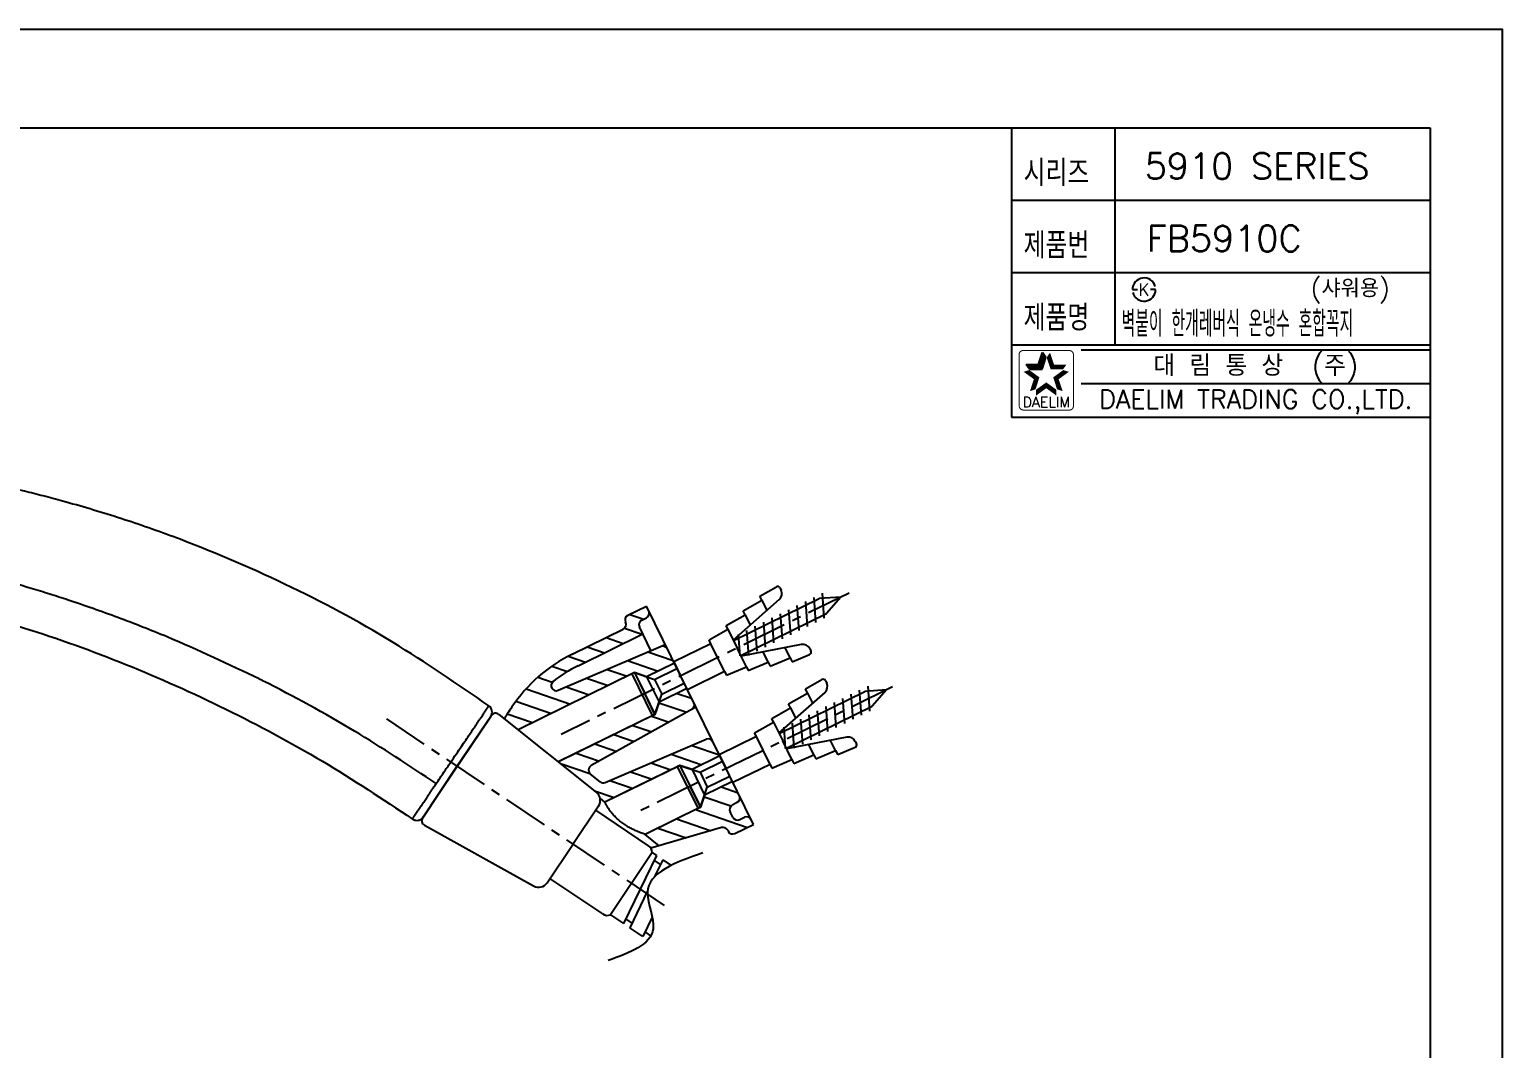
# Model space of a CAD drawing. Extents: x 15674 to 16268, y -53752 to -53332.
# Drawn here: x 15983.2 to 16268.2, y -53528.7 to -53331.6 of the extents above; entities that cross this region are included whole.
import ezdxf
from ezdxf.enums import TextEntityAlignment as Align

# ---------------------------------------------------------------- set-up
doc = ezdxf.new("R2010")
doc.units = 0
doc.header["$LTSCALE"] = 7
doc.header["$MEASUREMENT"] = 0
doc.linetypes.add('CENTER', pattern=[2, 1.25, -0.25, 0.25, -0.25])
doc.layers.get('0').update_dxf_attribs({"color": 2, "linetype": 'CONTINUOUS'})
for name, color, linetype in [('CL', 1, 'CENTER'), ('D', 2, 'CONTINUOUS'), ('DIM', 2, 'CONTINUOUS'), ('DWG', 7, 'CONTINUOUS'), ('HT', 3, 'CONTINUOUS'), ('TXT', 4, 'CONTINUOUS')]:
    doc.layers.add(name, color=color, linetype=linetype)
doc.styles.add('GHS', font='ROMANS', dxfattribs={"bigfont": 'GHS'})
doc.styles.add('HAN', font='TXT.shx', dxfattribs={"bigfont": 'GHS.shx'})
doc.styles.add('ROMANS', font='romans')

# ---------------------------------------------------------------- blocks, each defined once
blk = doc.blocks.new('S')
at = {"layer": 'DWG', "color": 2}
for p, q in [((5592.17, 3275.28), (5596.35, 3275.51)), ((5592.17, 3274.41), (5592.17, 3275.28)), ((5596.35, 3276.4), (5600.01, 3276.61)), ((5596.35, 3275.51), (5596.35, 3276.4)), ((5596.35, 3275.51), (5596.35, 3273.32)), ((5600.54, 3276.11), (5600.54, 3275.6)), ((5568.04, 3273.82), (5567.54, 3273.82)), ((5567.54, 3264.82), (5567.54, 3273.82)), ((5568.04, 3273.82), (5568.04, 3269.32)), ((5568.04, 3273.82), (5570.94, 3270.92)), ((5583.79, 3272.32), (5575.79, 3272.32)), ((5575.79, 3272.32), (5575.79, 3269.32)), ((5583.79, 3273.12), (5587.98, 3273.36)), ((5583.79, 3272.32), (5583.79, 3273.12)), ((5583.79, 3266.32), (5583.79, 3272.32)), ((5587.98, 3274.17), (5592.17, 3274.41)), ((5587.98, 3273.36), (5587.98, 3274.17)), ((5599.43, 3274.15), (5587.98, 3271.06)), ((5587.98, 3273.36), (5587.98, 3269.32)), ((5592.17, 3274.41), (5592.17, 3272.19)), ((5568.04, 3264.82), (5568.04, 3269.32)), ((5570.94, 3270.92), (5575.79, 3270.92)), ((5570.94, 3270.92), (5570.94, 3267.72)), ((5575.79, 3266.32), (5575.79, 3269.32)), ((5587.82, 3267.72), (5589.37, 3271.57)), ((5587.98, 3270.92), (5606.46, 3270.92)), ((5587.98, 3265.28), (5587.98, 3269.32)), ((5589.37, 3267.07), (5591.18, 3271.57)), ((5591.18, 3267.07), (5592.99, 3271.57)), ((5592.99, 3267.07), (5594.8, 3271.57)), ((5594.8, 3267.07), (5596.61, 3271.57)), ((5596.61, 3267.07), (5598.42, 3271.57)), ((5598.42, 3267.07), (5600.23, 3271.57)), ((5600.23, 3267.07), (5602.04, 3271.57)), ((5602.04, 3267.07), (5603.85, 3271.57)), ((5603.85, 3267.07), (5605.66, 3271.57)), ((5605.66, 3267.07), (5607.47, 3271.57)), ((5610.33, 3269.33), (5606.46, 3270.92)), ((5610.33, 3269.33), (5606.47, 3267.72)), ((5568.04, 3264.82), (5570.94, 3267.72)), ((5570.94, 3267.72), (5575.79, 3267.72)), ((5583.79, 3266.32), (5575.79, 3266.32)), ((5583.79, 3266.32), (5583.79, 3265.52)), ((5587.98, 3267.72), (5606.46, 3267.72)), ((5599.43, 3264.49), (5587.98, 3267.59)), ((5592.17, 3264.23), (5592.17, 3266.45)), ((5567.54, 3264.82), (5568.04, 3264.82)), ((5583.79, 3265.52), (5587.98, 3265.28)), ((5587.98, 3265.28), (5587.98, 3264.47)), ((5587.98, 3264.47), (5592.17, 3264.23)), ((5592.17, 3264.23), (5592.17, 3263.37)), ((5592.17, 3263.37), (5596.35, 3263.13)), ((5596.35, 3263.13), (5596.35, 3265.32)), ((5596.35, 3263.13), (5596.35, 3262.24)), ((5596.35, 3262.24), (5600.01, 3262.03)), ((5600.54, 3263.04), (5600.54, 3262.53))]:
    blk.add_line(p, q, dxfattribs=at)
for centre, radius, start, end in [((5599.04, 3275.6), 1.5, 285.1209, 0.0005), ((5600.04, 3276.11), 0.5, 0.0005, 93.2254), ((5599.04, 3263.04), 1.5, 0.0005, 74.8801), ((5600.04, 3262.53), 0.5, 266.7756, 0.0005)]:
    blk.add_arc(centre, radius, start, end, dxfattribs=at)
blk = doc.blocks.new('KS')
at = {"layer": 'D'}
for p, q in [((-2.25, 0), (-1.75, 0)), ((-1.75, 0), (-1.25, 0)), ((1.75, 0), (1.25, 0)), ((2.25, 0), (1.75, 0))]:
    blk.add_line(p, q, dxfattribs=at)
for start, end in [(15, 180), (195, 0)]:
    blk.add_arc((0, 0), 2.25, start, end, dxfattribs=at)
at = {"layer": 'D', "style": 'HAN'}
blk.add_text('K', height=2.39, dxfattribs=at).set_placement((0, 0), align=Align.MIDDLE)

msp = doc.modelspace()

# ---------------------------------------------------------------- linework, layer by layer
at = {"color": 7}
for p, q in [((16173.19, -53350.62), (16173.19, -53406.62)), ((16193.19, -53350.62), (16193.19, -53392.62)), ((16173.19, -53364.62), (16254.19, -53364.62)), ((16173.19, -53378.62), (16254.19, -53378.62)), ((16173.19, -53392.62), (16254.19, -53392.62)), ((16173.19, -53406.62), (16254.19, -53406.62))]:
    msp.add_line(p, q, dxfattribs=at)
at = {"color": 2}
for p, q in [((16178.43, -53396.44), (16179.18, -53394.13)), ((16179.09, -53397.35), (16179.84, -53395.05)), ((16179.84, -53395.05), (16179.18, -53394.13)), ((16176, -53396.44), (16178.43, -53396.44)), ((16176.67, -53397.35), (16176, -53396.44)), ((16176.67, -53397.35), (16179.09, -53397.35))]:
    msp.add_line(p, q, dxfattribs=at)
at = {"color": 2, "linetype": 'Continuous'}
for p, q in [((16186.69, -53393.62), (16254.19, -53393.62)), ((16186.69, -53400.12), (16254.19, -53400.12))]:
    msp.add_line(p, q, dxfattribs=at)
at = {"color": 7, "linetype": 'Continuous'}
msp.add_line((16059.37, -53483.95), (16072.43, -53464.5), dxfattribs=at)
at = {"linetype": 'Continuous'}
msp.add_lwpolyline([(15674.19, -53751.62), (16268.19, -53751.62), (16268.19, -53331.62), (15674.19, -53331.62)], close=True, dxfattribs=at)
at = {"color": 2, "linetype": 'Continuous', "const_width": 0.2}
for points in [[(16174.66, -53394.49, -0.414214), (16175.41, -53393.74)], [(16174.66, -53404.49), (16174.66, -53394.49, -1)], [(16175.41, -53393.74), (16184.41, -53393.74, -0.414214), (16185.16, -53394.49, 0.043396)], [(16185.16, -53394.49), (16185.16, -53404.49, -0.414214), (16184.41, -53405.24)], [(16184.41, -53405.24), (16175.66, -53405.24, -0.414214), (16174.66, -53404.49, 0.672398)]]:
    msp.add_lwpolyline(points, format="xyb", dxfattribs=at)
at = {"color": 7, "linetype": 'Continuous'}
msp.add_arc((16071.19, -53463.66), 1.5, 326.1229, 54.0244, dxfattribs=at)
for points in [[(16072.07, -53462.45), (16053.54, -53450.2), (16032.54, -53438.89), (16010.95, -53429.73), (16000.19, -53426.01), (15989.6, -53422.86), (15985.86, -53421.86), (15982.21, -53420.95), (15975.06, -53419.33), (15960.78, -53416.73)], [(16027.63, -53457.25), (16009.81, -53449.13), (16000.31, -53445.39), (15990.64, -53442), (15987.1, -53440.85), (15983.53, -53439.75), (15976.31, -53437.67), (15961.72, -53434.11)], [(15962.15, -53441.85), (15982.02, -53447.35), (16001.8, -53454.44), (16021.16, -53463.08), (16039.85, -53473.17), (16057.27, -53484.35)], [(16061.87, -53477.49), (16046.08, -53467.34), (16028.3, -53457.59), (16027.63, -53457.25)], [(16061.88, -53477.49), (16063.35, -53475.31), (16064.65, -53473.4), (16065.79, -53471.74), (16066.77, -53470.3), (16067.61, -53469.07), (16068.33, -53468.01), (16068.93, -53467.12), (16069.45, -53466.36), (16069.88, -53465.71), (16070.25, -53465.17), (16070.56, -53464.71), (16070.82, -53464.33), (16071.03, -53464.01), (16071.21, -53463.74), (16071.36, -53463.52), (16071.48, -53463.33), (16071.59, -53463.18), (16071.68, -53463.04), (16071.75, -53462.93), (16071.82, -53462.83), (16071.87, -53462.75), (16071.91, -53462.69), (16071.94, -53462.63), (16071.97, -53462.59), (16072, -53462.56), (16072.03, -53462.51), (16072.07, -53462.45)], [(16057.28, -53484.33), (16057.34, -53484.23), (16057.42, -53484.12), (16057.51, -53483.98), (16057.62, -53483.82), (16057.75, -53483.64), (16057.87, -53483.45), (16058, -53483.26), (16058.14, -53483.07), (16058.28, -53482.86), (16058.43, -53482.64), (16058.6, -53482.4), (16058.77, -53482.13), (16058.96, -53481.86), (16059.16, -53481.56), (16059.37, -53481.24), (16059.6, -53480.9), (16059.85, -53480.53), (16060.11, -53480.14), (16060.4, -53479.71), (16060.71, -53479.24), (16061.05, -53478.73), (16061.44, -53478.15), (16061.87, -53477.49)], [(16057.27, -53484.35), (16057.37, -53484.41), (16057.9, -53484.6), (16058.46, -53484.58), (16058.98, -53484.35), (16059.37, -53483.95)]]:
    msp.add_spline(points, degree=3, dxfattribs=at)
at = {"color": 2}
for points in [[(16178.43, -53396.44), (16179.09, -53397.35), (16179.18, -53394.13), (16179.84, -53395.05)], [(16180.65, -53394.13), (16179.99, -53395.05), (16181.4, -53396.44), (16180.74, -53397.35)], [(16177.51, -53399.27), (16178.58, -53398.92), (16175.54, -53397.85), (16176.62, -53397.5)], [(16176, -53396.44), (16176.67, -53397.35), (16178.43, -53396.44), (16179.09, -53397.35)], [(16181.4, -53396.44), (16180.74, -53397.35), (16183.83, -53396.44), (16183.16, -53397.35)], [(16184.28, -53397.85), (16183.21, -53397.5), (16182.32, -53399.27), (16181.25, -53398.92)], [(16176.76, -53401.58), (16177.83, -53401.23), (16177.51, -53399.27), (16178.58, -53398.92)], [(16179.91, -53401.02), (16179.91, -53399.89), (16177.95, -53402.45), (16177.95, -53401.31)], [(16181.88, -53402.45), (16181.88, -53401.31), (16179.91, -53401.02), (16179.91, -53399.89)], [(16182.32, -53399.27), (16181.25, -53398.92), (16183.07, -53401.58), (16182, -53401.23)]]:
    msp.add_solid(points, dxfattribs=at)
at = {"layer": 'CL'}
for p, q in [((16141.79, -53440.64), (16086.04, -53468.01)), ((16150.19, -53458.79), (16101.21, -53482.84)), ((16052.25, -53464.99), (16107.35, -53501.99))]:
    msp.add_line(p, q, dxfattribs=at)
at = {"layer": 'DIM'}
msp.add_spline([(16113.45, -53490.92), (16102.76, -53498.61), (16103.85, -53505.58), (16095.15, -53511.73)], degree=3, dxfattribs=at)
at = {"layer": 'DWG'}
for p, q in [((16098.97, -53444.95), (16102.56, -53443.19)), ((16123.27, -53485.38), (16102.56, -53443.19)), ((16101.64, -53445.87), (16102.54, -53445.43)), ((16088.21, -53452.46), (16098.05, -53447.63)), ((16089.32, -53454.71), (16101.85, -53448.55)), ((16103.43, -53451.78), (16101.19, -53447.2)), ((16085.49, -53459.45), (16106.19, -53450.59)), ((16107.96, -53454.19), (16102.57, -53456.83)), ((16100.23, -53456.03), (16077.72, -53467.08)), ((16100.23, -53456.03), (16077.74, -53467.08)), ((16084.48, -53457.74), (16084.45, -53457.77)), ((16102.57, -53456.83), (16100.23, -53456.03)), ((16100.23, -53456.03), (16104.2, -53464.11)), ((16102.57, -53456.83), (16105, -53461.77)), ((16110.38, -53459.12), (16105, -53461.77)), ((16112.14, -53462.71), (16091.88, -53474.02)), ((16105, -53461.77), (16104.2, -53464.11)), ((16104.2, -53464.11), (16085.49, -53473.29)), ((16104.2, -53464.11), (16085.57, -53473.26)), ((16094.59, -53477.28), (16114.14, -53468.92)), ((16116.77, -53472.14), (16111.39, -53474.78)), ((16109.05, -53473.98), (16094.53, -53481.11)), ((16109.04, -53473.98), (16094.9, -53480.93)), ((16109.04, -53473.98), (16113.01, -53482.06)), ((16111.39, -53474.78), (16109.04, -53473.98)), ((16111.39, -53474.78), (16113.81, -53479.72)), ((16093.57, -53477.14), (16091.74, -53475.67)), ((16119.2, -53477.07), (16113.81, -53479.72)), ((16094.53, -53481.11), (16093.59, -53480.35)), ((16113.81, -53479.72), (16113.01, -53482.06)), ((16102.95, -53489.52), (16092.75, -53482.67)), ((16113.01, -53482.06), (16102.29, -53487.33)), ((16113.01, -53482.06), (16102.67, -53487.14)), ((16119.26, -53484.01), (16118.75, -53482.98)), ((16120.13, -53481.13), (16119.17, -53481.67)), ((16117.1, -53486.02), (16103.41, -53489.97)), ((16118.27, -53486.54), (16118.35, -53486.68)), ((16119.68, -53487.14), (16123.27, -53485.38)), ((16120.6, -53484.46), (16121.5, -53484.02)), ((16105.01, -53489.51), (16102.29, -53487.33)), ((16103.65, -53490.83), (16095.58, -53502.88)), ((16104.49, -53491.39), (16098.1, -53504.57)), ((16103.65, -53490.83), (16104.49, -53491.39)), ((16105.27, -53493.13), (16104.05, -53492.3)), ((16105.72, -53492.22), (16104.08, -53495.59)), ((16105.72, -53492.22), (16107.35, -53493.32)), ((16094.09, -53502.72), (16083.89, -53495.87)), ((16102.79, -53498.25), (16099.33, -53505.39)), ((16095.58, -53502.88), (16098.1, -53504.57)), ((16099.77, -53504.48), (16098.54, -53503.66)), ((16103.66, -53503.33), (16101.84, -53507.08)), ((16101.84, -53507.08), (16099.33, -53505.39)), ((16103.41, -53506.93), (16102.28, -53506.17))]:
    msp.add_line(p, q, dxfattribs=at)
at = {"layer": 'DWG', "color": 7}
for p, q in [((16072.55, -53464.33), (16065.9, -53474.22)), ((16072.45, -53464.47), (16072.55, -53464.33)), ((16074, -53464.11), (16092.88, -53479.2)), ((16059.26, -53484.11), (16065.9, -53474.22)), ((16093.29, -53481.87), (16088.32, -53489.27)), ((16059.36, -53483.98), (16059.26, -53484.11)), ((16059.61, -53485.54), (16080.72, -53497.3)), ((16083.35, -53496.67), (16088.32, -53489.27))]:
    msp.add_line(p, q, dxfattribs=at)
at = {"layer": 'DWG'}
for centre, radius, start, end in [((16097.61, -53446.73), 1, 296.1531, 26.1531), ((16099.41, -53445.85), 1, 116.1531, 206.1531), ((16102.09, -53446.76), 1, 116.1531, 206.1531), ((16102.1, -53444.53), 1, 296.1531, 26.1531), ((16101.44, -53479.39), 30, 116.1547, 146.1531), ((16105.72, -53451.89), 1, 26.1531, 113.1531), ((16101.44, -53479.39), 27.5, 116.1547, 128.0842), ((16085.09, -53458.53), 1, 129.9857, 293.1635), ((16110.83, -53462.3), 1, 299.1531, 26.1531), ((16076.12, -53465.08), 1, 146.1531, 175.7346), ((16114.53, -53469.84), 1, 26.1531, 113.1531), ((16092.37, -53474.89), 1, 119.1531, 231.2996), ((16094.2, -53476.36), 1, 231.2996, 293.1531), ((16119.64, -53480.25), 1, 299.1531, 26.1531), ((16119.65, -53482.54), 1, 119.1531, 206.1531), ((16117.38, -53486.98), 1, 26.1531, 106.0822), ((16119.24, -53486.24), 1, 206.1531, 296.1531), ((16120.16, -53483.57), 1, 206.1531, 296.1531), ((16121.94, -53484.92), 1, 26.1531, 116.1531), ((16102.15, -53490.79), 1.5, 358.3229, 57.8552), ((16094.96, -53501.5), 1.5, 234.3905, 293.9229)]:
    msp.add_arc(centre, radius, start, end, dxfattribs=at)
at = {"layer": 'DWG', "color": 7}
for centre, radius, start, end in [((16073.38, -53464.89), 1, 51.3592, 146.1229), ((16091.63, -53480.76), 2, 326.1229, 51.3592), ((16060.09, -53484.67), 1, 146.1229, 240.8865), ((16081.69, -53495.55), 2, 240.8865, 326.1229)]:
    msp.add_arc(centre, radius, start, end, dxfattribs=at)
at = {"layer": 'DWG'}
for points in [[(16076.52, -53462.68), (16075.62, -53464.02), (16075.29, -53464.52)], [(16102.29, -53487.33), (16102.19, -53487.29), (16101.87, -53487.18), (16101.41, -53487), (16100.84, -53486.76), (16100.19, -53486.47), (16099.48, -53486.11), (16098.73, -53485.68), (16097.97, -53485.18), (16097.24, -53484.6), (16096.56, -53483.98), (16095.99, -53483.35), (16095.51, -53482.75), (16095.15, -53482.21), (16094.87, -53481.75), (16094.68, -53481.4), (16094.57, -53481.18), (16094.53, -53481.11)]]:
    msp.add_spline(points, degree=3, dxfattribs=at)
at = {"layer": 'HT'}
for p, q in [((16099.36, -53444.76), (16102.04, -53445.67)), ((16094.73, -53449.26), (16098.08, -53450.4)), ((16098.31, -53447.44), (16101.73, -53448.61)), ((16091.08, -53451.06), (16094.42, -53452.2)), ((16102.84, -53452.03), (16107.72, -53453.69)), ((16084.25, -53454.81), (16087.25, -53455.83)), ((16087.44, -53452.86), (16090.77, -53453.99)), ((16098.89, -53453.72), (16104.8, -53455.74)), ((16081.55, -53456.93), (16084.34, -53457.88)), ((16090.98, -53457.1), (16095.15, -53458.53)), ((16094.93, -53455.41), (16098.8, -53456.73)), ((16079.26, -53459.19), (16087.84, -53462.11)), ((16087.02, -53458.79), (16091.49, -53460.32)), ((16108.5, -53460.04), (16111.3, -53461)), ((16077.31, -53461.56), (16084.19, -53463.91)), ((16104.96, -53461.88), (16110.35, -53463.71)), ((16075.62, -53464.02), (16080.53, -53465.7)), ((16099.89, -53466.23), (16103.58, -53467.49)), ((16103.54, -53464.43), (16106.97, -53465.6)), ((16096.23, -53468.02), (16100.2, -53469.37)), ((16088.93, -53471.61), (16093.44, -53473.15)), ((16092.58, -53469.81), (16096.82, -53471.26)), ((16107.36, -53471.82), (16113.3, -53473.84)), ((16111.32, -53470.13), (16116.69, -53471.96)), ((16086.13, -53473.69), (16091.6, -53475.56)), ((16099.45, -53475.2), (16103.65, -53476.63)), ((16103.41, -53473.51), (16107.3, -53474.84)), ((16095.5, -53476.89), (16100, -53478.43)), ((16117.01, -53478.15), (16120.27, -53479.27)), ((16092.53, -53478.92), (16096.34, -53480.22)), ((16113.69, -53480.06), (16118.87, -53481.83)), ((16112.04, -53482.54), (16122.08, -53485.96)), ((16104.73, -53486.13), (16110.23, -53488)), ((16108.39, -53484.33), (16115.06, -53486.61))]:
    msp.add_line(p, q, dxfattribs=at)
at = {"layer": 'TXT', "color": 4}
for p, q in [((15700.19, -53350.62), (16254.19, -53350.62)), ((16254.19, -53350.62), (16254.19, -53740.62))]:
    msp.add_line(p, q, dxfattribs=at)

# ---------------------------------------------------------------- block references
at = {"layer": 'D', "rotation": 26.15307741962332}
for p in [(12545.25, -58848.91), (12554.06, -58866.86)]:
    msp.add_blockref('S', p, dxfattribs=at)
at = {"layer": 'DIM', "color": 4}
msp.add_blockref('KS', (16198.82, -53381.94), dxfattribs=at)

# ---------------------------------------------------------------- texts
at = {"color": 7, "style": 'GHS'}
for s, p in [('5910 SERIES', (16220.69, -53358.04)), ('FB5910C', (16214.34, -53372.04))]:
    msp.add_text(s, height=5, dxfattribs=at).set_placement(p, align=Align.MIDDLE)
at = {"style": 'GHS'}
msp.add_text('(샤워용)', height=3.5, dxfattribs=at).set_placement((16231.07, -53383.44))
at = {"style": 'GHS', "width": 0.5}
msp.add_text('벽붙이 한개레버식 온냉수 혼합꼭지', height=5, dxfattribs=at).set_placement((16194.48, -53391.06))
at = {"color": 7, "linetype": 'Continuous'}
for s, height, style, p in [('대 림 통 상  (주)', 4, 'GHS', (16220.45, -53396.93)), ('DAELIM TRADING CO.,LTD.', 3.6, 'ROMANS', (16220.45, -53403.69))]:
    msp.add_text(s, height=height, dxfattribs=dict(at, style=style)).set_placement(p, align=Align.MIDDLE)
at = {"color": 2, "linetype": 'Continuous', "style": 'ROMANS'}
msp.add_text('DAELIM', height=2, dxfattribs=at).set_placement((16179.91, -53404.69), align=Align.CENTER)
at = {"layer": 'DIM', "style": 'GHS', "width": 0.8}
for s, p in [('시리즈', (16175.53, -53361.89)), ('제품번', (16175.53, -53375.89)), ('제품명', (16175.53, -53389.89))]:
    msp.add_text(s, height=5, dxfattribs=at).set_placement(p)

doc.saveas('drawing.dxf')
